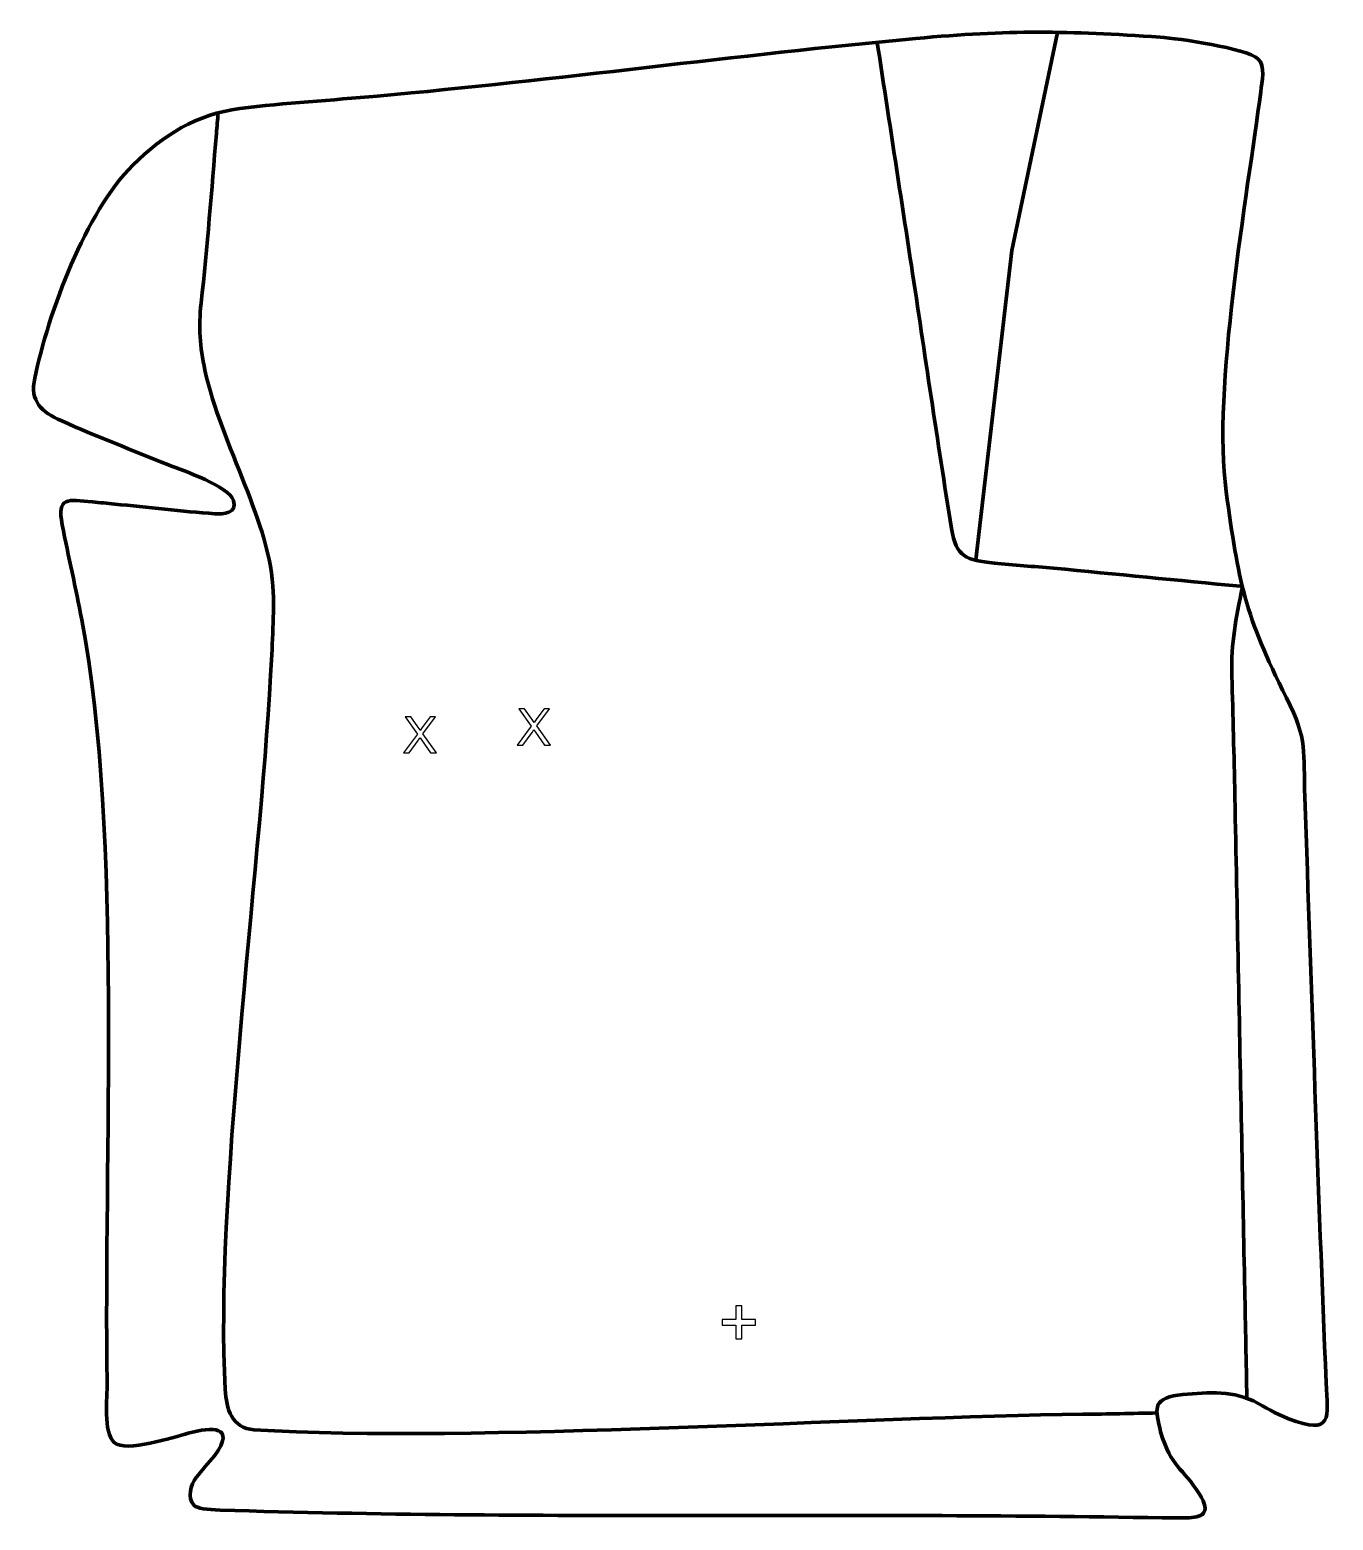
# Model space of a CAD drawing. Header units: millimetres. Extents: x 1353 to 2011, y 105 to 858.
import ezdxf

# ---------------------------------------------------------------- set-up
doc = ezdxf.new("R2010")
doc.units = ezdxf.units.MM
doc.header["$MEASUREMENT"] = 0
doc.layers.add('layer 2', color=7, linetype='Continuous')
doc.layers.add('layer 3', color=7, linetype='Continuous')

msp = doc.modelspace()

# ---------------------------------------------------------------- linework, layer by layer
at = {"layer": 'layer 2', "color": 140, "lineweight": 158}
for points, knots in [([(1780.4187, 851.3695), (1786.1673, 813.8111), (1791.9159, 776.2528), (1797.6644, 738.6944), (1797.6644, 738.6944), (1804.4301, 694.4898), (1810.7319, 650.0716), (1817.9375, 605.963), (1817.9375, 605.963), (1820.3759, 591.0367), (1825.2619, 590.1796), (1839.5473, 588.4763), (1839.5473, 588.4763), (1849.2448, 587.3199), (1859.513, 586.7947), (1869.3426, 585.86), (1869.3426, 585.86), (1900.8157, 582.8673), (1932.2874, 579.7798), (1963.7567, 576.7391), (1963.7567, 576.7391), (1963.7567, 576.7391), (1964.7104, 576.6469), (1964.7104, 576.6469)], [0, 0, 0, 0, 0.14285714, 0.14285714, 0.14285714, 0.14285714, 0.28571429, 0.28571429, 0.28571429, 0.28571429, 0.42857143, 0.42857143, 0.42857143, 0.42857143, 0.57142857, 0.57142857, 0.57142857, 0.57142857, 0.71428571, 0.71428571, 0.71428571, 0.71428571, 1, 1, 1, 1]), ([(1830.1673, 590.0025), (1830.1673, 590.0025), (1848.4337, 746.3085), (1848.4337, 746.3085), (1848.4337, 746.3085), (1848.4337, 746.3085), (1871.3679, 856.3498), (1871.3679, 856.3498)], [0, 0, 0, 0, 0.33333333, 0.33333333, 0.33333333, 0.33333333, 1, 1, 1, 1]), ([(1921.6177, 159.4616), (1909.1694, 159.2242), (1896.7228, 158.866), (1884.2728, 158.7492), (1884.2728, 158.7492), (1775.9288, 157.7323), (1574.8127, 144.0464), (1465.881, 151.0051), (1465.881, 151.0051), (1454.7054, 151.719), (1451.9198, 161.4583), (1451.3638, 171.2749), (1451.3638, 171.2749), (1446.0324, 265.3665), (1468.6178, 429.5859), (1474.2742, 531.9483), (1474.2742, 531.9483), (1475.0078, 545.2236), (1475.9879, 560.6205), (1475.5916, 573.7986), (1475.5916, 573.7986), (1474.5581, 608.1637), (1449.6002, 647.3131), (1441.1353, 685.8189), (1441.1353, 685.8189), (1438.4792, 697.9629), (1437.8617, 707.2256), (1439.175, 719.6449), (1439.175, 719.6449), (1442.3435, 748.1407), (1444.5152, 776.6652), (1446.9254, 805.2365), (1446.9254, 805.2365), (1447.2201, 808.7305), (1447.5137, 812.2246), (1447.8068, 815.7188)], [0, 0, 0, 0, 0.1, 0.1, 0.1, 0.1, 0.2, 0.2, 0.2, 0.2, 0.3, 0.3, 0.3, 0.3, 0.4, 0.4, 0.4, 0.4, 0.5, 0.5, 0.5, 0.5, 0.6, 0.6, 0.6, 0.6, 0.7, 0.7, 0.7, 0.7, 0.8, 0.8, 0.8, 0.8, 1, 1, 1, 1]), ([(1964.7104, 576.6469), (1961.4947, 559.4033), (1958.9609, 549.4333), (1959.4346, 531.4228), (1959.4346, 531.4228), (1959.9623, 511.3612), (1960.5132, 491.3032), (1960.9175, 471.2384), (1960.9175, 471.2384), (1960.9175, 471.2384), (1960.9367, 470.2814), (1960.9367, 470.2814), (1960.9367, 470.2814), (1962.0868, 412.8505), (1963.237, 355.4197), (1964.3871, 297.9889), (1964.3871, 297.9889), (1964.8983, 272.464), (1965.4094, 246.9392), (1965.9206, 221.4145), (1965.9206, 221.4145), (1966.2849, 203.228), (1966.649, 185.0416), (1967.0132, 166.8552)], [0, 0, 0, 0, 0.14285714, 0.14285714, 0.14285714, 0.14285714, 0.28571429, 0.28571429, 0.28571429, 0.28571429, 0.42857143, 0.42857143, 0.42857143, 0.42857143, 0.57142857, 0.57142857, 0.57142857, 0.57142857, 0.71428571, 0.71428571, 0.71428571, 0.71428571, 1, 1, 1, 1])]:
    msp.add_open_spline(points, degree=3, knots=knots, dxfattribs=at)
at = {"layer": 'layer 2', "color": 142}
for points, knots in [([(1598.7116, 496.6163), (1598.7116, 496.6163), (1605.7765, 506.1028), (1605.7765, 506.1028), (1605.7765, 506.1028), (1605.7765, 506.1028), (1599.5542, 514.8999), (1599.5542, 514.8999), (1599.5542, 514.8999), (1599.5542, 514.8999), (1602.4355, 514.8999), (1602.4355, 514.8999), (1602.4355, 514.8999), (1602.4355, 514.8999), (1605.7679, 510.2226), (1605.7679, 510.2226), (1605.7679, 510.2226), (1606.4617, 509.2523), (1606.9426, 508.5117), (1607.2192, 507.9968), (1607.2192, 507.9968), (1607.6321, 508.6351), (1608.1172, 509.3161), (1608.6748, 510.0354), (1608.6748, 510.0354), (1608.6748, 510.0354), (1612.3264, 514.8999), (1612.3264, 514.8999), (1612.3264, 514.8999), (1612.3264, 514.8999), (1614.9779, 514.8999), (1614.9779, 514.8999), (1614.9779, 514.8999), (1614.9779, 514.8999), (1608.628, 506.2092), (1608.628, 506.2092), (1608.628, 506.2092), (1608.628, 506.2092), (1615.463, 496.6163), (1615.463, 496.6163), (1615.463, 496.6163), (1615.463, 496.6163), (1612.4924, 496.6163), (1612.4924, 496.6163), (1612.4924, 496.6163), (1612.4924, 496.6163), (1607.8789, 503.1364), (1607.8789, 503.1364), (1607.8789, 503.1364), (1607.615, 503.5067), (1607.3639, 503.877), (1607.1299, 504.243), (1607.1299, 504.243), (1606.7213, 503.6301), (1606.4319, 503.2003), (1606.2531, 502.9577), (1606.2531, 502.9577), (1606.2531, 502.9577), (1601.6184, 496.6163), (1601.6184, 496.6163), (1601.6184, 496.6163), (1601.6184, 496.6163), (1598.7116, 496.6163), (1598.7116, 496.6163)], [0, 0, 0, 0, 0.05882353, 0.05882353, 0.05882353, 0.05882353, 0.11764706, 0.11764706, 0.11764706, 0.11764706, 0.17647059, 0.17647059, 0.17647059, 0.17647059, 0.23529412, 0.23529412, 0.23529412, 0.23529412, 0.29411765, 0.29411765, 0.29411765, 0.29411765, 0.35294118, 0.35294118, 0.35294118, 0.35294118, 0.41176471, 0.41176471, 0.41176471, 0.41176471, 0.47058824, 0.47058824, 0.47058824, 0.47058824, 0.52941176, 0.52941176, 0.52941176, 0.52941176, 0.58823529, 0.58823529, 0.58823529, 0.58823529, 0.64705882, 0.64705882, 0.64705882, 0.64705882, 0.70588235, 0.70588235, 0.70588235, 0.70588235, 0.76470588, 0.76470588, 0.76470588, 0.76470588, 0.82352941, 0.82352941, 0.82352941, 0.82352941, 0.88235294, 0.88235294, 0.88235294, 0.88235294, 1, 1, 1, 1]), ([(1541.2561, 492.6263), (1541.2561, 492.6263), (1548.321, 502.1128), (1548.321, 502.1128), (1548.321, 502.1128), (1548.321, 502.1128), (1542.0987, 510.9099), (1542.0987, 510.9099), (1542.0987, 510.9099), (1542.0987, 510.9099), (1544.98, 510.9099), (1544.98, 510.9099), (1544.98, 510.9099), (1544.98, 510.9099), (1548.3124, 506.2326), (1548.3124, 506.2326), (1548.3124, 506.2326), (1549.0062, 505.2623), (1549.4871, 504.5217), (1549.7637, 504.0068), (1549.7637, 504.0068), (1550.1766, 504.6451), (1550.6617, 505.3261), (1551.2193, 506.0454), (1551.2193, 506.0454), (1551.2193, 506.0454), (1554.8709, 510.9099), (1554.8709, 510.9099), (1554.8709, 510.9099), (1554.8709, 510.9099), (1557.5224, 510.9099), (1557.5224, 510.9099), (1557.5224, 510.9099), (1557.5224, 510.9099), (1551.1725, 502.2192), (1551.1725, 502.2192), (1551.1725, 502.2192), (1551.1725, 502.2192), (1558.0075, 492.6263), (1558.0075, 492.6263), (1558.0075, 492.6263), (1558.0075, 492.6263), (1555.0369, 492.6263), (1555.0369, 492.6263), (1555.0369, 492.6263), (1555.0369, 492.6263), (1550.4234, 499.1464), (1550.4234, 499.1464), (1550.4234, 499.1464), (1550.1595, 499.5167), (1549.9084, 499.887), (1549.6744, 500.253), (1549.6744, 500.253), (1549.2658, 499.6401), (1548.9764, 499.2103), (1548.7976, 498.9677), (1548.7976, 498.9677), (1548.7976, 498.9677), (1544.1629, 492.6263), (1544.1629, 492.6263), (1544.1629, 492.6263), (1544.1629, 492.6263), (1541.2561, 492.6263), (1541.2561, 492.6263)], [0, 0, 0, 0, 0.05882353, 0.05882353, 0.05882353, 0.05882353, 0.11764706, 0.11764706, 0.11764706, 0.11764706, 0.17647059, 0.17647059, 0.17647059, 0.17647059, 0.23529412, 0.23529412, 0.23529412, 0.23529412, 0.29411765, 0.29411765, 0.29411765, 0.29411765, 0.35294118, 0.35294118, 0.35294118, 0.35294118, 0.41176471, 0.41176471, 0.41176471, 0.41176471, 0.47058824, 0.47058824, 0.47058824, 0.47058824, 0.52941176, 0.52941176, 0.52941176, 0.52941176, 0.58823529, 0.58823529, 0.58823529, 0.58823529, 0.64705882, 0.64705882, 0.64705882, 0.64705882, 0.70588235, 0.70588235, 0.70588235, 0.70588235, 0.76470588, 0.76470588, 0.76470588, 0.76470588, 0.82352941, 0.82352941, 0.82352941, 0.82352941, 0.88235294, 0.88235294, 0.88235294, 0.88235294, 1, 1, 1, 1]), ([(1709.0879, 196.7925), (1709.0879, 196.7925), (1709.0879, 203.7439), (1709.0879, 203.7439), (1709.0879, 203.7439), (1709.0879, 203.7439), (1702.1719, 203.7439), (1702.1719, 203.7439), (1702.1719, 203.7439), (1702.1719, 203.7439), (1702.1719, 206.6522), (1702.1719, 206.6522), (1702.1719, 206.6522), (1702.1719, 206.6522), (1709.0879, 206.6522), (1709.0879, 206.6522), (1709.0879, 206.6522), (1709.0879, 206.6522), (1709.0879, 213.5682), (1709.0879, 213.5682), (1709.0879, 213.5682), (1709.0879, 213.5682), (1712.0316, 213.5682), (1712.0316, 213.5682), (1712.0316, 213.5682), (1712.0316, 213.5682), (1712.0316, 206.6522), (1712.0316, 206.6522), (1712.0316, 206.6522), (1712.0316, 206.6522), (1718.9477, 206.6522), (1718.9477, 206.6522), (1718.9477, 206.6522), (1718.9477, 206.6522), (1718.9477, 203.7439), (1718.9477, 203.7439), (1718.9477, 203.7439), (1718.9477, 203.7439), (1712.0316, 203.7439), (1712.0316, 203.7439), (1712.0316, 203.7439), (1712.0316, 203.7439), (1712.0316, 196.7925), (1712.0316, 196.7925), (1712.0316, 196.7925), (1712.0316, 196.7925), (1709.0879, 196.7925), (1709.0879, 196.7925)], [0, 0, 0, 0, 0.07692308, 0.07692308, 0.07692308, 0.07692308, 0.15384615, 0.15384615, 0.15384615, 0.15384615, 0.23076923, 0.23076923, 0.23076923, 0.23076923, 0.30769231, 0.30769231, 0.30769231, 0.30769231, 0.38461538, 0.38461538, 0.38461538, 0.38461538, 0.46153846, 0.46153846, 0.46153846, 0.46153846, 0.53846154, 0.53846154, 0.53846154, 0.53846154, 0.61538462, 0.61538462, 0.61538462, 0.61538462, 0.69230769, 0.69230769, 0.69230769, 0.69230769, 0.76923077, 0.76923077, 0.76923077, 0.76923077, 0.84615385, 0.84615385, 0.84615385, 0.84615385, 1, 1, 1, 1])]:
    msp.add_open_spline(points, degree=3, knots=knots, dxfattribs=at)
at = {"layer": 'layer 3', "color": 242, "lineweight": 158}
msp.add_open_spline([(1395.5784, 618.2139), (1412.2506, 616.6664), (1429.5134, 614.4775), (1446.1312, 613.385), (1446.1312, 613.385), (1450.4771, 613.0994), (1457.5958, 613.5129), (1455.5657, 619.9886), (1455.5657, 619.9886), (1453.2554, 627.3577), (1430.4811, 634.8826), (1422.6496, 638.0701), (1422.6496, 638.0701), (1404.7004, 645.3674), (1386.5734, 652.3145), (1368.8593, 660.1689), (1368.8593, 660.1689), (1358.4259, 664.7951), (1352.7359, 670.0085), (1355.2257, 681.8275), (1355.2257, 681.8275), (1362.2408, 715.1278), (1380.8732, 765.6652), (1404.7465, 789.3189), (1404.7465, 789.3189), (1420.3302, 804.637), (1436.8148, 814.9726), (1458.7768, 817.9024), (1458.7768, 817.9024), (1481.5642, 820.7558), (1505.1514, 822.0987), (1528.1114, 824.1505), (1528.1114, 824.1505), (1618.9073, 832.4215), (1709.2585, 844.7361), (1799.9556, 853.2623), (1799.9556, 853.2623), (1846.723, 857.6356), (1876.6753, 857.0873), (1923.2191, 853.9349), (1923.2191, 853.9349), (1932.3566, 853.237), (1966.6334, 848.328), (1972.5799, 843.0227), (1972.5799, 843.0227), (1976.5643, 839.4679), (1974.6232, 831.1718), (1974.003, 826.3441), (1974.003, 826.3441), (1967.1688, 774.1541), (1949.4601, 675.0389), (1956.5576, 624.6437), (1956.5576, 624.6437), (1962.7159, 579.1143), (1965.8942, 562.0226), (1986.9561, 520.4647), (1986.9561, 520.4647), (1997.9498, 498.7725), (1995.3888, 493.4888), (1996.2174, 470.2812), (1996.2174, 470.2812), (1999.7315, 371.7484), (2002.8533, 273.1997), (2007.0087, 174.691), (2007.0087, 174.691), (2007.9233, 157.0727), (2010.5591, 147.8255), (1987.9892, 156.5338), (1987.9892, 156.5338), (1980.9042, 159.4118), (1976.8063, 162.0748), (1970.3664, 165.4777), (1970.3664, 165.4777), (1958.1196, 171.1609), (1945.2416, 169.6916), (1932.2232, 168.4538), (1932.2232, 168.4538), (1918.8079, 166.324), (1920.9411, 161.1539), (1923.4685, 149.8787), (1923.4685, 149.8787), (1928.9354, 131.6561), (1934.3518, 132.2784), (1943.0745, 118.5024), (1943.0745, 118.5024), (1949.5309, 108.3059), (1943.9484, 106.6949), (1936.5596, 106.5156), (1936.5596, 106.5156), (1932.4463, 106.4158), (1927.7268, 106.3921), (1924.3235, 106.4581), (1924.3235, 106.4581), (1767.0015, 109.5103), (1605.5682, 105.3105), (1448.7909, 110.424), (1448.7909, 110.424), (1442.4119, 110.632), (1436.9516, 111.2697), (1435.6118, 112.8106), (1435.6118, 112.8106), (1432.0929, 116.8579), (1433.9493, 122.9834), (1436.7258, 126.8171), (1436.7258, 126.8171), (1439.4854, 130.6276), (1442.9992, 134.0422), (1445.9335, 137.8243), (1445.9335, 137.8243), (1457.119, 153.2146), (1444.6429, 152.3771), (1432.6858, 149.2488), (1432.6858, 149.2488), (1425.437, 147.2192), (1401.1113, 139.3141), (1395.3898, 144.4544), (1395.3898, 144.4544), (1389.5845, 149.6701), (1391.8758, 166.9867), (1391.7523, 174.6813), (1391.7523, 174.6813), (1389.9363, 287.7478), (1399.6429, 450.3054), (1378.97, 559.833), (1378.97, 559.833), (1375.9568, 575.7972), (1372.2069, 591.8241), (1369.1244, 607.7585), (1369.1244, 607.7585), (1366.3252, 622.2276), (1371.9225, 620.4256), (1384.3349, 619.3387), (1384.3349, 619.3387), (1388.0865, 619.0102), (1391.8317, 618.5949), (1395.5784, 618.2139)], degree=3, knots=[0, 0, 0, 0, 0.02857143, 0.02857143, 0.02857143, 0.02857143, 0.05714286, 0.05714286, 0.05714286, 0.05714286, 0.08571429, 0.08571429, 0.08571429, 0.08571429, 0.11428571, 0.11428571, 0.11428571, 0.11428571, 0.14285714, 0.14285714, 0.14285714, 0.14285714, 0.17142857, 0.17142857, 0.17142857, 0.17142857, 0.2, 0.2, 0.2, 0.2, 0.22857143, 0.22857143, 0.22857143, 0.22857143, 0.25714286, 0.25714286, 0.25714286, 0.25714286, 0.28571429, 0.28571429, 0.28571429, 0.28571429, 0.31428571, 0.31428571, 0.31428571, 0.31428571, 0.34285714, 0.34285714, 0.34285714, 0.34285714, 0.37142857, 0.37142857, 0.37142857, 0.37142857, 0.4, 0.4, 0.4, 0.4, 0.42857143, 0.42857143, 0.42857143, 0.42857143, 0.45714286, 0.45714286, 0.45714286, 0.45714286, 0.48571429, 0.48571429, 0.48571429, 0.48571429, 0.51428571, 0.51428571, 0.51428571, 0.51428571, 0.54285714, 0.54285714, 0.54285714, 0.54285714, 0.57142857, 0.57142857, 0.57142857, 0.57142857, 0.6, 0.6, 0.6, 0.6, 0.62857143, 0.62857143, 0.62857143, 0.62857143, 0.65714286, 0.65714286, 0.65714286, 0.65714286, 0.68571429, 0.68571429, 0.68571429, 0.68571429, 0.71428571, 0.71428571, 0.71428571, 0.71428571, 0.74285714, 0.74285714, 0.74285714, 0.74285714, 0.77142857, 0.77142857, 0.77142857, 0.77142857, 0.8, 0.8, 0.8, 0.8, 0.82857143, 0.82857143, 0.82857143, 0.82857143, 0.85714286, 0.85714286, 0.85714286, 0.85714286, 0.88571429, 0.88571429, 0.88571429, 0.88571429, 0.91428571, 0.91428571, 0.91428571, 0.91428571, 0.94285714, 0.94285714, 0.94285714, 0.94285714, 1, 1, 1, 1], dxfattribs=at)

doc.saveas('drawing.dxf')
